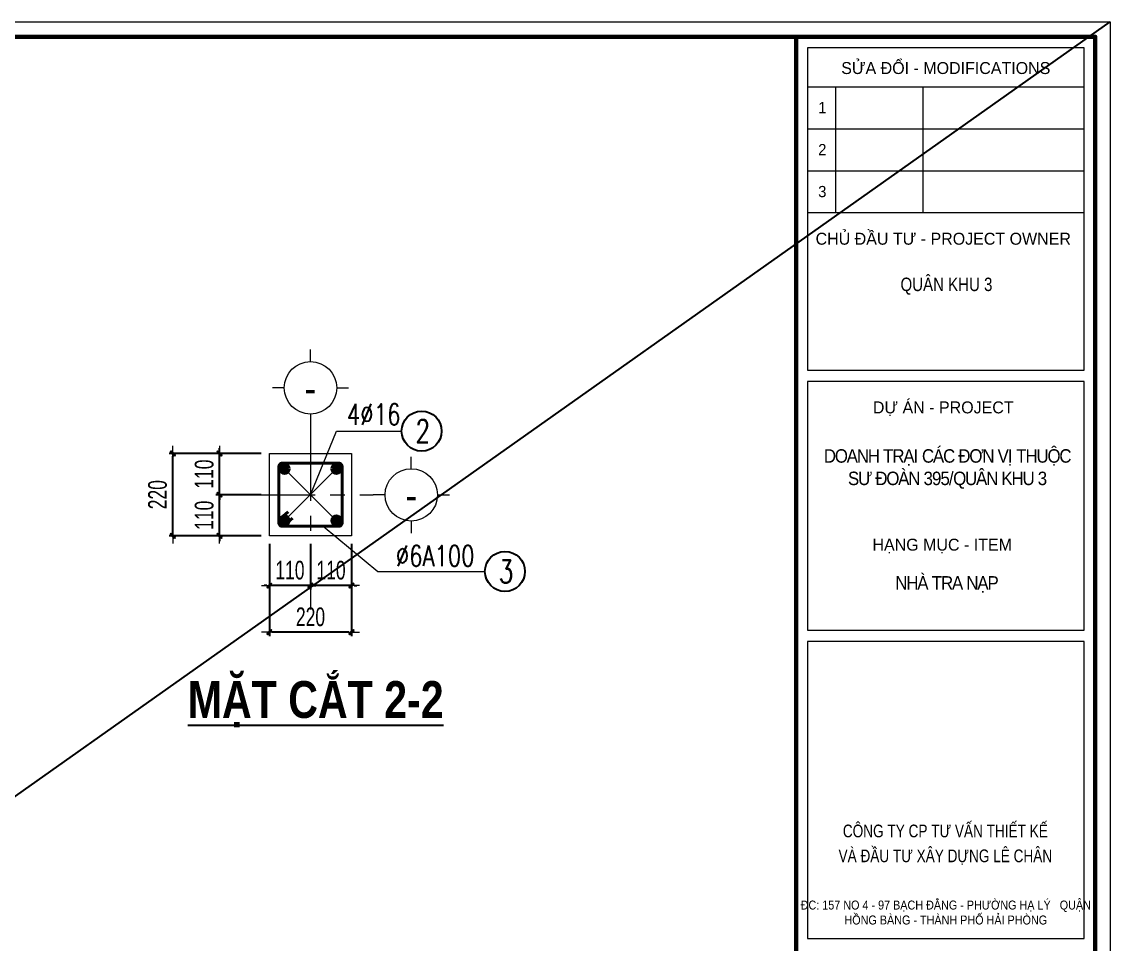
# Model space of a CAD drawing. Header units: millimetres. Extents: x 19378 to 228036, y -611253 to -527887.
# Drawn here: x 182395 to 186036, y -551432 to -548347 of the extents above; entities that cross this region are included whole.
import ezdxf
from ezdxf.enums import TextEntityAlignment as Align

# ---------------------------------------------------------------- set-up
doc = ezdxf.new("R2010")
doc.units = ezdxf.units.MM
doc.header["$MEASUREMENT"] = 0
doc.header["$PDMODE"] = 32
doc.linetypes.add('CENTER', pattern=[2, 1.25, -0.25, 0.25, -0.25])
doc.layers.get('Defpoints').update_dxf_attribs({"color": 1})
for name, color, linetype, lineweight in [('08. Net Text', 3, 'Continuous', 13), ('7', 7, 'Continuous', 13), ('EG Dim', 8, 'Continuous', 15), ('LC Dim', 8, 'Continuous', 18), ('LC ISO', 153, 'Continuous', 13), ('LC Net dam2', 6, 'Continuous', 40), ('LC Net dam3', 1, 'Continuous', 60), ('LC Net manh', 236, 'Continuous', 5), ('LC Net thay', 7, 'Continuous', 25), ('LC Text1', 3, 'Continuous', 20), ('LC Text2', 7, 'Continuous', 25), ('TRUC', 251, 'CENTER', 5)]:
    doc.layers.add(name, color=color, linetype=linetype, lineweight=lineweight)
doc.layers.add('KCS_Plotter', color=11, linetype='Continuous', plot=False)
doc.layers.add('Khungten_LCDI', color=7, linetype='Continuous')
doc.styles.add('HOATBIF', font='hoatbif.shx', dxfattribs={"width": 0.7})
doc.styles.add('Khungten', font='VHAVAN_1.TTF', dxfattribs={"width": 0.9, "height": 5000})
doc.styles.add('LC 1', font='VHAVANB_1.TTF')
doc.styles.add('LC 3', font='vnsimli.shx', dxfattribs={"width": 0.75})
doc.styles.add('LC3', font='VHARIALB_1.TTF', dxfattribs={"width": 0.8})
doc.styles.add('Text Khung Ten', font='VHAVAN_1.TTF')
doc.styles.add('Title', font='VHBLACK_1.TTF', dxfattribs={"width": 0.8})
doc.dimstyles.new('1-100(1-25)', dxfattribs={"dimscale": 25, "dimtxt": 2.5, "dimasz": 0.35, "dimexe": 0.5, "dimexo": 0, "dimgap": 0.8, "dimtad": 1, "dimdec": 0, "dimzin": 0, "dimdsep": 46, "dimtxsty": 'HOATBIF', "dimblk1": 'DOT', "dimblk2": 'DOT', "dimsah": 1, "dimcen": -1, "dimdle": 1, "dimclrd": 256, "dimclre": 256, "dimclrt": 4, "dimadec": 3, "dimazin": 2, "dimtfac": 0.333333, "dimtdec": 0, "dimtix": 1, "dimtmove": 2, "dimatfit": 3, "dimldrblk": 'DOT', "dimfxl": 1, "dimtvp": 0.833333, "dimtolj": 1, "dimtzin": 0, "dimarcsym": 0})

# ---------------------------------------------------------------- blocks, each defined once
blk = doc.blocks.new('Nha o can bo nhan vien Trung doan')
at = {"layer": 'Defpoints', "lineweight": 0}
blk.add_lwpolyline([(-1200, -14850), (-1200, 14850), (40800, 14850), (40800, -14850)], close=True, dxfattribs=at)
at = {"layer": 'Khungten_LCDI', "color": 5, "lineweight": 60}
blk.add_line((36600, 14650), (36600, -14650), dxfattribs=at)
at = {"layer": 'Khungten_LCDI', "color": 5, "lineweight": 25}
blk.add_line((40600, -14650), (40600, 14650), dxfattribs=at)
at = {"layer": 'Khungten_LCDI', "color": 9, "lineweight": 15}
for p, q in [((36750, 13981), (40450, 13981)), ((37123, 13981), (37123, 12297)), ((38293, 13981), (38293, 12297)), ((36750, 13420), (40450, 13420)), ((36750, 12858), (40450, 12858)), ((36750, 12297), (40450, 12297))]:
    blk.add_line(p, q, dxfattribs=at)
at = {"layer": 'Khungten_LCDI', "color": 5, "lineweight": 60}
blk.add_lwpolyline([(0, -14650), (0, 14650), (40600, 14650), (40600, -14650)], close=True, dxfattribs=at)
at = {"layer": 'Khungten_LCDI', "color": 9, "lineweight": 15}
for points in [[(36750, 10190), (40450, 10190), (40450, 14500), (36750, 14500)], [(36750, 6712), (40450, 6712), (40450, 10040), (36750, 10040)], [(36750, 2587), (40450, 2587), (40450, 6562), (36750, 6562)]]:
    blk.add_lwpolyline(points, close=True, dxfattribs=at)
at = {"color": 7, "style": 'Khungten'}
for s, p in [('söa ®æi - modifications', (38600, 14151)), ('chñ ®Çu t\xad - project owner', (38566, 11868)), ('dù ¸n - project', (38566, 9612)), ('h¹ng môc - item', (38552, 7776))]:
    blk.add_text(s, height=160, dxfattribs=at).set_placement(p, align=Align.CENTER)
at = {"color": 7, "style": 'Title', "width": 0.8}
for s, p in [('c«ng ty cp t\xad vÊn thiÕt kÕ', (38594, 3942)), ('vµ ®Çu t\xad x©y dùng lª ch©n', (38594, 3609))]:
    blk.add_text(s, height=170, dxfattribs=at).set_placement(p, align=Align.CENTER)
at = {"color": 4, "char_height": 180, "attachment_point": 5, "style": 'Khungten'}
for s, insert, width in [('{\\f.VnArialH|b0|i0|c0|p34;\\W0.8;qu©n khu 3}', (38609, 11313), 2315.24), ('{\\f.VnArialH|b0|i0|c0|p34;\\W0.9;\\T0.9;doanh tr¹i c¸c ®¬n vÞ thuéc s\xad ®oµn 395/qu©n khu 3}', (38617, 8868), 3461.97), ('{\\f.VnArialH|b0|i0|c0|p34;\\T0.9;nhµ tra n¹p}', (38609, 7325), 3712.56)]:
    blk.add_mtext(s, dxfattribs=dict(at, insert=insert, width=width))
at = {"color": 7, "insert": (38600, 3096), "char_height": 120, "attachment_point": 2, "style": 'Khungten'}
blk.add_mtext_dynamic_manual_height_columns('®c: 157 no 4 - 97 b¹ch ®»ng - ph\xadêng h¹ lý   quËn hång bµng - thµnh phè h¶i phßng ', width=3886.57, gutter_width=25, heights=[0], dxfattribs=at)
at = {"color": 7, "style": 'Khungten', "width": 0.8}
for tag, p in [('REVISION', (39499, -10746)), ('NGAYHT', (39546, -11609))]:
    blk.add_attdef(tag, text='', height=200, dxfattribs=at).set_placement(p, align=Align.CENTER)
at = {"layer": '08. Net Text', "color": 7, "style": 'Text Khung Ten'}
blk.add_text('1', height=150, dxfattribs=at).set_placement((36892, 13627))
at = {"layer": '08. Net Text', "color": 7, "ltscale": 2, "style": 'Text Khung Ten'}
for s, p in [('2', (36892, 13065)), ('3', (36892, 12504))]:
    blk.add_text(s, height=150, dxfattribs=at).set_placement(p)
at = {"layer": 'LC Text1', "style": 'Title', "width": 1.485915}
for tag, p, p2 in [('TENBANVE1', (36913, -8886), (40339, -8886)), ('TENBANVE2', (36913, -9562), (40339, -9562))]:
    blk.add_attdef(tag, text='', height=250, dxfattribs=at).set_placement(p, p2, align=Align.FIT)
at = {"layer": 'LC Text1', "style": 'Title', "width": 0.7}
blk.add_attdef('SOBANVE', text='', height=250, dxfattribs=at).set_placement((39562, -13896), align=Align.CENTER)
blk = doc.blocks.new('theptron1')
at = {"layer": 'LC Net dam3'}
for p, q in [((-0.5, 0), (0.5, 0)), ((-0.35, 0.35), (0.35, -0.35)), ((0.35, 0.35), (-0.35, -0.35)), ((0, 0.5), (0, -0.5))]:
    blk.add_line(p, q, dxfattribs=at)
blk.add_circle((0, 0), 0.5, dxfattribs=at)
blk = doc.blocks.new('TTRUC')
at = {"layer": 'LC ISO'}
for p, q in [((0, 6.95), (0, 10.13)), ((-6.95, 0), (-10.13, 0)), ((6.95, 0), (10.13, 0)), ((0, -6.95), (0, -10.13))]:
    blk.add_line(p, q, dxfattribs=at)
at = {"layer": 'LC Net manh'}
blk.add_circle((0, 0), 6.95, dxfattribs=at)
blk = doc.blocks.new('DOT')
at = {"layer": 'LC Dim'}
blk.add_line((-3, 0), (3, 0), dxfattribs=at)
at = {"layer": 'LC Dim', "color": 4}
blk.add_line((-1, -1), (1, 1), dxfattribs=at)
blk.add_lwpolyline([(0.5, 1), (-1, -0.5), (-0.5, -1), (1, 0.5)], close=True, dxfattribs=at)
blk = doc.blocks.new('*D294')
at = {"layer": 'Defpoints', "color": 0, "ltscale": 500, "transparency": 16777216}
for p in [(183056.7, -549928.5), (183196, -549928.5), (183196, -550066)]:
    blk.add_point(p, dxfattribs=at)
at = {"layer": 'LC Dim', "lineweight": -2, "ltscale": 500, "transparency": 16777216}
for p, q in [((183056.7, -549919.8), (183056.7, -549911)), ((183196, -549928.5), (183044.2, -549928.5)), ((183056.7, -550066), (183056.7, -549928.5)), ((183196, -550066), (183044.2, -550066)), ((183056.7, -550074.8), (183056.7, -550083.5))]:
    blk.add_line(p, q, dxfattribs=at)
at = {"layer": 'LC Dim', "lineweight": -2, "ltscale": 500, "transparency": 16777216, "xscale": 8.75, "yscale": 8.75, "zscale": 8.75}
for p, rotation in [((183056.7, -549928.5), 270), ((183056.7, -550066), 90)]:
    blk.add_blockref('DOT', p, dxfattribs=dict(at, rotation=rotation))
at = {"layer": 'LC Dim', "color": 4, "ltscale": 500, "transparency": 16777216, "insert": (183005.4, -549997.3), "char_height": 62.5, "attachment_point": 5, "rotation": 90, "style": 'HOATBIF'}
blk.add_mtext('\\A1;110', dxfattribs=at)
blk = doc.blocks.new('*D295')
at = {"layer": 'Defpoints', "color": 0, "ltscale": 500, "transparency": 16777216}
for p in [(183056.7, -549791), (183196, -549791), (183196, -549928.5)]:
    blk.add_point(p, dxfattribs=at)
at = {"layer": 'LC Dim', "lineweight": -2, "ltscale": 500, "transparency": 16777216}
for p, q in [((183056.7, -549782.3), (183056.7, -549773.5)), ((183196, -549791), (183044.2, -549791)), ((183056.7, -549928.5), (183056.7, -549791)), ((183196, -549928.5), (183044.2, -549928.5)), ((183056.7, -549937.3), (183056.7, -549946))]:
    blk.add_line(p, q, dxfattribs=at)
at = {"layer": 'LC Dim', "lineweight": -2, "ltscale": 500, "transparency": 16777216, "xscale": 8.75, "yscale": 8.75, "zscale": 8.75}
for p, rotation in [((183056.7, -549791), 270), ((183056.7, -549928.5), 90)]:
    blk.add_blockref('DOT', p, dxfattribs=dict(at, rotation=rotation))
at = {"layer": 'LC Dim', "color": 4, "ltscale": 500, "transparency": 16777216, "insert": (183005.4, -549859.8), "char_height": 62.5, "attachment_point": 5, "rotation": 90, "style": 'HOATBIF'}
blk.add_mtext('\\A1;110', dxfattribs=at)
blk = doc.blocks.new('*D296')
at = {"layer": 'Defpoints', "color": 0, "ltscale": 500, "transparency": 16777216}
for p in [(182900.7, -549791), (183196, -549791), (183196, -550066)]:
    blk.add_point(p, dxfattribs=at)
at = {"layer": 'LC Dim', "lineweight": -2, "ltscale": 500, "transparency": 16777216}
for p, q in [((183196, -549791), (182888.2, -549791)), ((182900.7, -550057.3), (182900.7, -549799.8)), ((183196, -550066), (182888.2, -550066))]:
    blk.add_line(p, q, dxfattribs=at)
at = {"layer": 'LC Dim', "lineweight": -2, "ltscale": 500, "transparency": 16777216, "xscale": 8.75, "yscale": 8.75, "zscale": 8.75}
for p, rotation in [((182900.7, -549791), 90), ((182900.7, -550066), 270)]:
    blk.add_blockref('DOT', p, dxfattribs=dict(at, rotation=rotation))
at = {"layer": 'LC Dim', "color": 4, "ltscale": 500, "transparency": 16777216, "insert": (182849.4, -549928.5), "char_height": 62.5, "attachment_point": 5, "rotation": 90, "style": 'HOATBIF'}
blk.add_mtext('\\A1;220', dxfattribs=at)
blk = doc.blocks.new('*D297')
at = {"layer": 'Defpoints', "color": 0, "ltscale": 500, "transparency": 16777216}
for p in [(183360.8, -550093.2), (183498.3, -550093.2), (183360.8, -550232.6)]:
    blk.add_point(p, dxfattribs=at)
at = {"layer": 'LC Dim', "lineweight": -2, "ltscale": 500, "transparency": 16777216}
for p, q in [((183360.8, -550093.2), (183360.8, -550245.1)), ((183498.3, -550093.2), (183498.3, -550245.1)), ((183352, -550232.6), (183343.3, -550232.6)), ((183498.3, -550232.6), (183360.8, -550232.6)), ((183507, -550232.6), (183515.8, -550232.6))]:
    blk.add_line(p, q, dxfattribs=at)
at = {"layer": 'LC Dim', "lineweight": -2, "ltscale": 500, "transparency": 16777216, "xscale": 8.75, "yscale": 8.75, "zscale": 8.75}
blk.add_blockref('DOT', (183360.8, -550232.6), dxfattribs=at)
at = {"layer": 'LC Dim', "lineweight": -2, "ltscale": 500, "transparency": 16777216, "xscale": 8.75, "yscale": 8.75, "zscale": 8.75, "rotation": 180}
blk.add_blockref('DOT', (183498.3, -550232.6), dxfattribs=at)
at = {"layer": 'LC Dim', "color": 4, "ltscale": 500, "transparency": 16777216, "insert": (183429.5, -550181.3), "char_height": 62.5, "attachment_point": 5, "style": 'HOATBIF'}
blk.add_mtext('\\A1;110', dxfattribs=at)
blk = doc.blocks.new('*D298')
at = {"layer": 'Defpoints', "color": 0, "ltscale": 500, "transparency": 16777216}
for p in [(183223.3, -550093.2), (183360.8, -550093.2), (183223.3, -550232.6)]:
    blk.add_point(p, dxfattribs=at)
at = {"layer": 'LC Dim', "lineweight": -2, "ltscale": 500, "transparency": 16777216}
for p, q in [((183223.3, -550093.2), (183223.3, -550245.1)), ((183360.8, -550093.2), (183360.8, -550245.1)), ((183214.5, -550232.6), (183205.8, -550232.6)), ((183360.8, -550232.6), (183223.3, -550232.6)), ((183369.5, -550232.6), (183378.3, -550232.6))]:
    blk.add_line(p, q, dxfattribs=at)
at = {"layer": 'LC Dim', "lineweight": -2, "ltscale": 500, "transparency": 16777216, "xscale": 8.75, "yscale": 8.75, "zscale": 8.75}
blk.add_blockref('DOT', (183223.3, -550232.6), dxfattribs=at)
at = {"layer": 'LC Dim', "lineweight": -2, "ltscale": 500, "transparency": 16777216, "xscale": 8.75, "yscale": 8.75, "zscale": 8.75, "rotation": 180}
blk.add_blockref('DOT', (183360.8, -550232.6), dxfattribs=at)
at = {"layer": 'LC Dim', "color": 4, "ltscale": 500, "transparency": 16777216, "insert": (183292, -550181.3), "char_height": 62.5, "attachment_point": 5, "style": 'HOATBIF'}
blk.add_mtext('\\A1;110', dxfattribs=at)
blk = doc.blocks.new('*D299')
at = {"layer": 'Defpoints', "color": 0, "ltscale": 500, "transparency": 16777216}
for p in [(183223.3, -550093.2), (183498.3, -550093.2), (183223.3, -550388.6)]:
    blk.add_point(p, dxfattribs=at)
at = {"layer": 'LC Dim', "lineweight": -2, "ltscale": 500, "transparency": 16777216}
for p, q in [((183223.3, -550093.2), (183223.3, -550401.1)), ((183498.3, -550093.2), (183498.3, -550401.1)), ((183489.5, -550388.6), (183232, -550388.6))]:
    blk.add_line(p, q, dxfattribs=at)
at = {"layer": 'LC Dim', "lineweight": -2, "ltscale": 500, "transparency": 16777216, "xscale": 8.75, "yscale": 8.75, "zscale": 8.75, "rotation": 180}
blk.add_blockref('DOT', (183223.3, -550388.6), dxfattribs=at)
at = {"layer": 'LC Dim', "lineweight": -2, "ltscale": 500, "transparency": 16777216, "xscale": 8.75, "yscale": 8.75, "zscale": 8.75}
blk.add_blockref('DOT', (183498.3, -550388.6), dxfattribs=at)
at = {"layer": 'LC Dim', "color": 4, "ltscale": 500, "transparency": 16777216, "insert": (183360.8, -550337.3), "char_height": 62.5, "attachment_point": 5, "style": 'HOATBIF'}
blk.add_mtext('\\A1;220', dxfattribs=at)
blk = doc.blocks.new('TIEUDE1')
at = {"layer": 'LC Text2', "color": 7, "style": 'LC 1'}
blk.add_attdef('TIªU§Ò', text='', height=5, dxfattribs=at).set_placement((0, 0), align=Align.BOTTOM_CENTER)
blk.add_attdef('TL', text='', height=3, dxfattribs=at).set_placement((0, -2), align=Align.TOP_CENTER)

msp = doc.modelspace()

# ---------------------------------------------------------------- linework, layer by layer
at = {"layer": '7'}
msp.add_lwpolyline([(183498.3, -549791), (183498.3, -550066), (183223.3, -550066), (183223.3, -549791)], close=True, dxfattribs=at)
at = {"layer": 'KCS_Plotter', "ltscale": 2}
msp.add_line((175535.5, -555772.3), (186035.6, -548347.2), dxfattribs=at)
at = {"layer": 'LC Dim', "ltscale": 2}
for p, q in [((183360.4, -549928.5), (183447.3, -549716)), ((183447.3, -549716), (183665.8, -549716)), ((183274, -549842), (183446.9, -550015)), ((183447.1, -549842.4), (183274.2, -550015.3))]:
    msp.add_line(p, q, dxfattribs=at)
msp.add_lwpolyline([(183403.7, -550034.3), (183585.7, -550185.2), (183944.4, -550185.2)], dxfattribs=at)
at = {"layer": 'LC Net dam2'}
for p, q in [((183255, -550012.9), (183286.5, -549985.9)), ((183269.2, -550034.3), (183300.7, -550007.3))]:
    msp.add_line(p, q, dxfattribs=at)
msp.add_lwpolyline([(183466.5, -549835.2), (183466.5, -550021.8, -0.414214), (183454, -550034.3), (183267.5, -550034.3, -0.414214), (183255, -550021.8), (183255, -549835.2, -0.414214), (183267.5, -549822.7), (183454, -549822.7, -0.414214)], format="xyb", close=True, dxfattribs=at)
at = {"layer": 'LC Text2', "ltscale": 100}
for centre in [(183732.6, -549716), (184011.3, -550185.2)]:
    msp.add_circle(centre, 66.9, dxfattribs=at)
at = {"layer": 'TRUC', "ltscale": 200}
for p, q in [((183360.8, -549698.9), (183360.8, -550312.9)), ((183126.2, -549928.5), (183570.2, -549929.1))]:
    msp.add_line(p, q, dxfattribs=at)

# ---------------------------------------------------------------- block references
at = {"layer": 'EG Dim', "yscale": 26.50061252340675, "zscale": 26.50061252340675}
for p, xscale, rotation in [((183274, -549842), 26.50061252340675, 90), ((183447.6, -549842), -26.50061252340675, 270), ((183274, -550015), -26.50061252340675, 90), ((183447.6, -550015), 26.50061252340675, 270)]:
    msp.add_blockref('theptron1', p, dxfattribs=dict(at, xscale=xscale, rotation=rotation))
at = {"layer": 'LC ISO', "xscale": 12.59805245045572, "yscale": 12.59805245045572, "zscale": 12.59805245045572}
for p in [(183360.8, -549571.2), (183697.9, -549929.1)]:
    msp.add_blockref('TTRUC', p, dxfattribs=at)
at = {"layer": 'LC Net thay', "xscale": 0.2500028331738406, "yscale": 0.2500028331738406, "zscale": 0.2500028331738406}
msp.add_blockref('Nha o can bo nhan vien Trung doan', (175835.5, -552059.7, 0), dxfattribs=at)
at = {"layer": 'LC Text2'}
ref = msp.add_blockref('TIEUDE1', (183378.2, -550711.9), dxfattribs=dict(at, xscale=25, yscale=25, zscale=25))
ref.add_attrib('TIªU§Ò', '%%UmÆt c¾t 2-2', dxfattribs={"color": 7, "height": 123.11, "style": 'LC3', "width": 0.8}).set_placement((183378.2, -550711.9), align=Align.BOTTOM_CENTER)

# ---------------------------------------------------------------- texts
at = {"layer": 'LC Text1', "ltscale": 0.2, "style": 'LC 1', "width": 0.9}
for p in [(183360.8, -549651.5), (183697.9, -550009.3)]:
    msp.add_text('-', height=98.6, dxfattribs=at).set_placement(p, align=Align.BOTTOM_CENTER)
at = {"layer": 'LC Text2', "linetype": 'ByBlock', "style": 'LC 3', "width": 0.75}
for s, p in [('4%%C16', (183482.8, -549694.6)), ('%%C6A100', (183646.1, -550167.7))]:
    msp.add_text(s, height=69.44, dxfattribs=at).set_placement(p)
at = {"layer": 'LC Text2', "ltscale": 100, "style": 'LC 3', "width": 0.75}
for s, p in [('2', (183736.4, -549716)), ('3', (184015, -550185.2))]:
    msp.add_text(s, height=76.4, dxfattribs=at).set_placement(p, align=Align.MIDDLE_CENTER)

# ---------------------------------------------------------------- dimensions: what is measured, and where the dimension line sits
at = {"layer": 'LC Dim', "ltscale": 500}
for base, p1, p2, angle, picture, middle in [((182900.7, -549791), (183196, -550066), (183196, -549791), 90, '*D296', (182849.4, -549928.5)), ((183056.7, -549791), (183196, -549928.5), (183196, -549791), 90, '*D295', (183005.4, -549859.8)), ((183056.7, -549928.5), (183196, -550066), (183196, -549928.5), 90, '*D294', (183005.4, -549997.3)), ((183223.3, -550232.6), (183360.8, -550093.2), (183223.3, -550093.2), 180, '*D298', (183292, -550181.3)), ((183223.3, -550388.6), (183498.3, -550093.2), (183223.3, -550093.2), 180, '*D299', (183360.8, -550337.3)), ((183360.8, -550232.6), (183498.3, -550093.2), (183360.8, -550093.2), 180, '*D297', (183429.5, -550181.3))]:
    dim = msp.add_linear_dim(base=base, p1=p1, p2=p2, angle=angle, dimstyle='1-100(1-25)', override={"dimlfac": 0.8}, dxfattribs=at)
    dim.commit()
    dim.dimension.update_dxf_attribs({"geometry": picture, "text_midpoint": middle})

doc.saveas('drawing.dxf')
